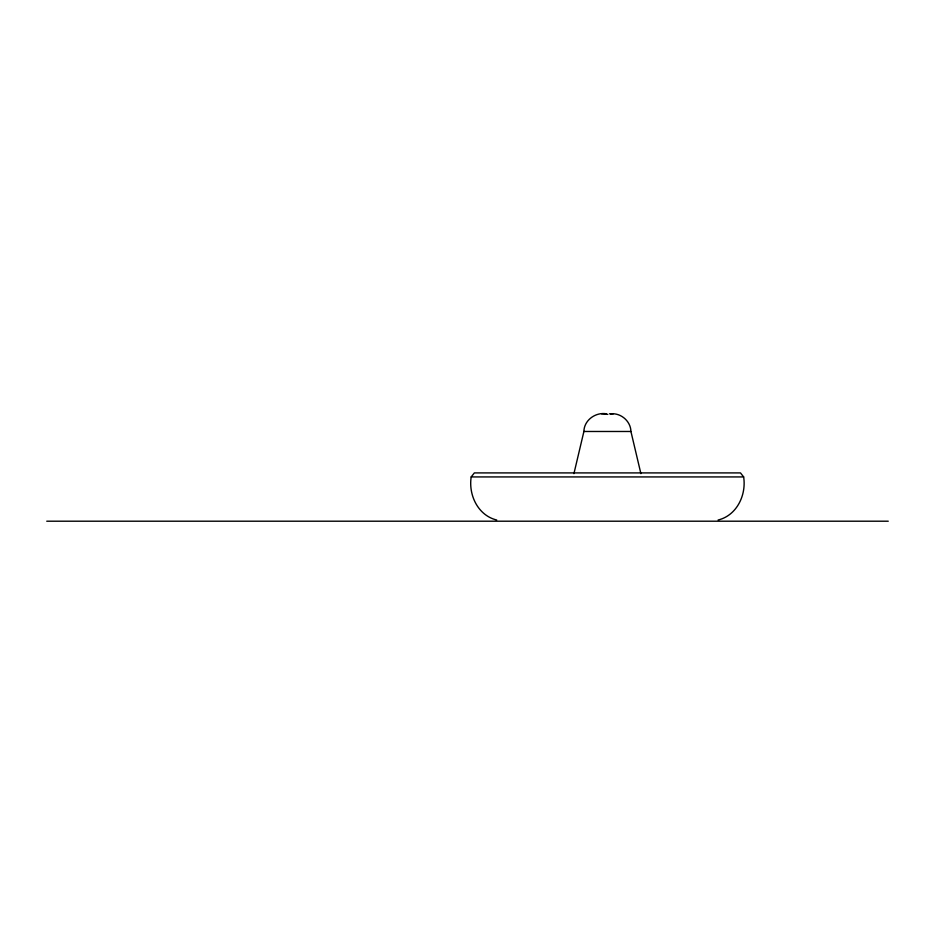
<?xml version="1.0" encoding="UTF-8"?>
<svg xmlns="http://www.w3.org/2000/svg" width="935" height="935" viewBox="0 0 935 935"><rect width="100%" height="100%" fill="white"/><g stroke="black" fill="none" stroke-linecap="round" stroke-linejoin="round"><path stroke-width="1.4" d="M573.926 473.636L583.896 431.479C584.071 420.154 595.595 411.961 606.453 413.796M496.719 520.024C477.995 515.466 468.33 495.036 471.193 476.932L474.361 472.911L740.473 472.911L743.641 476.932C746.504 495.036 736.827 515.466 718.103 520.024M610.52 413.878C620.63 412.545 630.774 421.136 630.926 431.479L640.896 473.636M609.48 413.796L613.255 413.796M607.808 414.369L601.567 413.796M583.896 431.479L630.926 431.479M471.193 476.932L743.641 476.932M46.75 521.204L888.25 521.204"/></g></svg>
